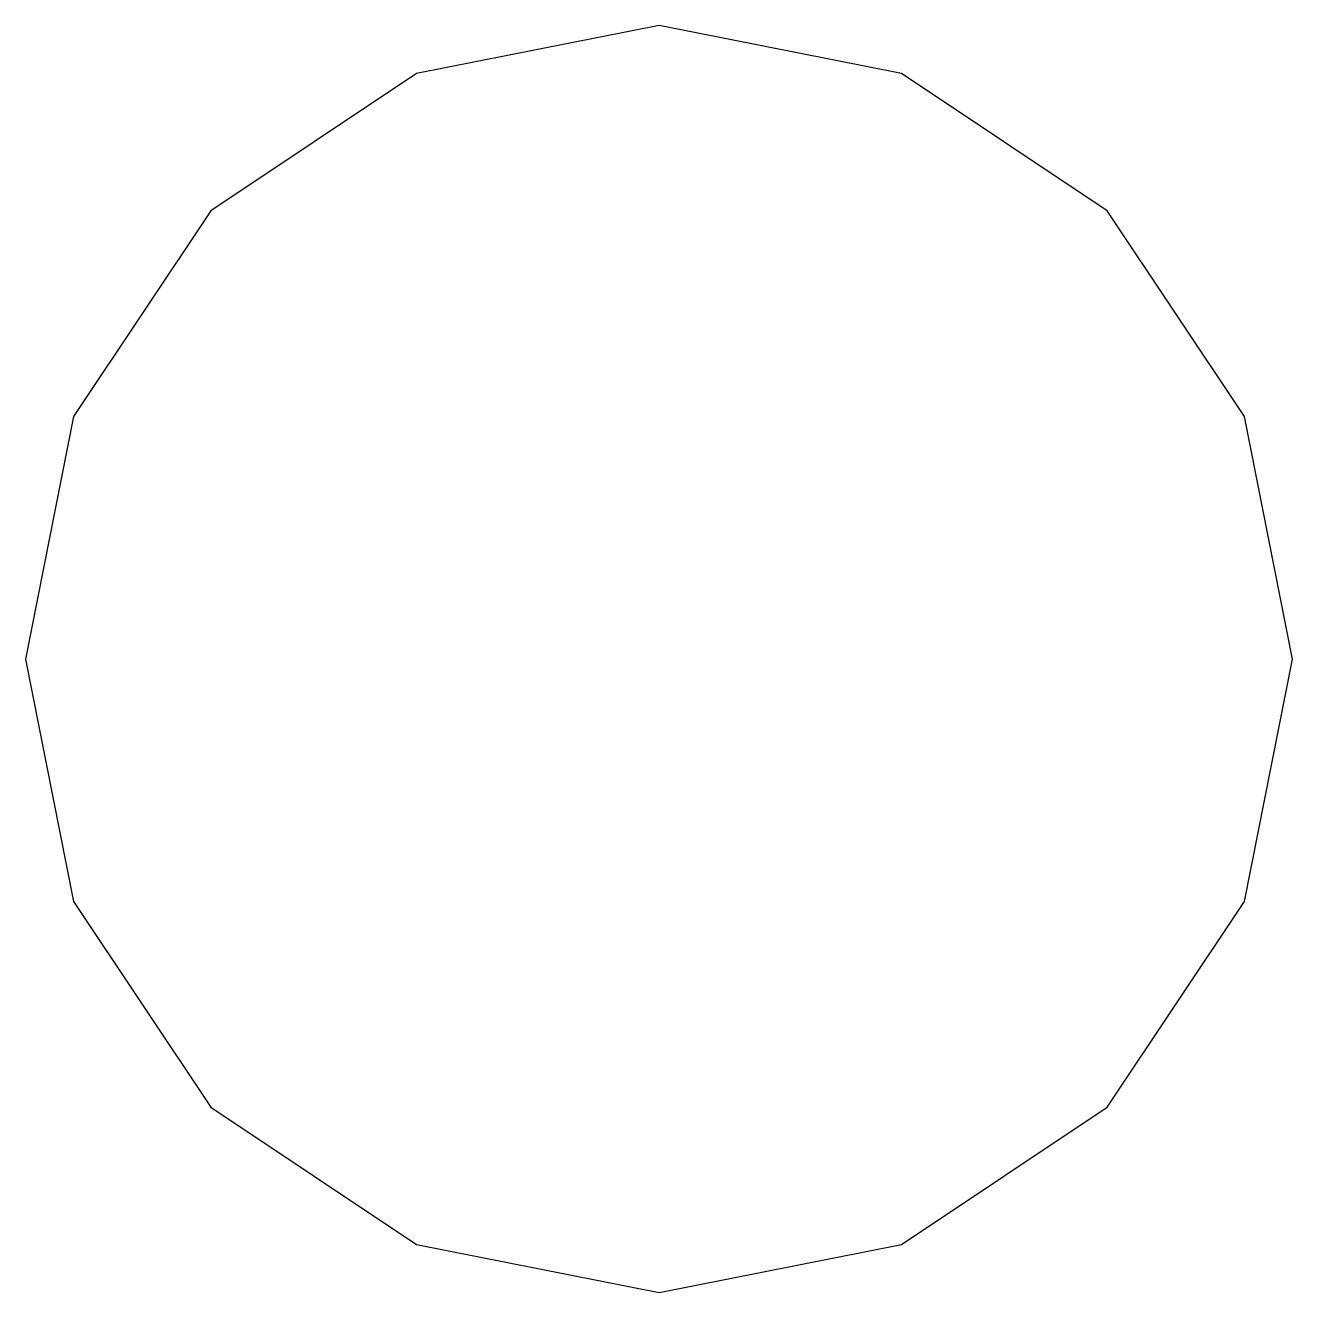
# Model space of a CAD drawing. Extents: x 0 to 571, y -350 to 220.
# Drawn here: x 330.31 to 335.31, y -350.18 to -345.18 of the extents above; entities that cross this region are included whole.
import ezdxf

# ---------------------------------------------------------------- set-up
doc = ezdxf.new("R2010")
doc.units = 0

msp = doc.modelspace()

# ---------------------------------------------------------------- linework, layer by layer
at = {"layer": 'Layer 1'}
for p, q in [((332.814, -345.178), (331.857291, -345.368301)), ((333.770709, -345.368301), (332.814, -345.178)), ((331.857291, -345.368301), (331.046233, -345.910233)), ((334.581767, -345.910233), (333.770709, -345.368301)), ((331.046233, -345.910233), (330.504301, -346.721291)), ((335.123699, -346.721291), (334.581767, -345.910233)), ((330.504301, -346.721291), (330.314, -347.678)), ((335.314, -347.678), (335.123699, -346.721291)), ((330.314, -347.678), (330.504301, -348.634709)), ((335.123699, -348.634709), (335.314, -347.678)), ((330.504301, -348.634709), (331.046233, -349.445767)), ((334.581767, -349.445767), (335.123699, -348.634709)), ((331.046233, -349.445767), (331.857291, -349.987699)), ((333.770709, -349.987699), (334.581767, -349.445767)), ((331.857291, -349.987699), (332.814, -350.178)), ((332.814, -350.178), (333.770709, -349.987699)), ((332.814, -350.178), (332.814, -350.178))]:
    msp.add_line(p, q, dxfattribs=at)

doc.saveas('drawing.dxf')
